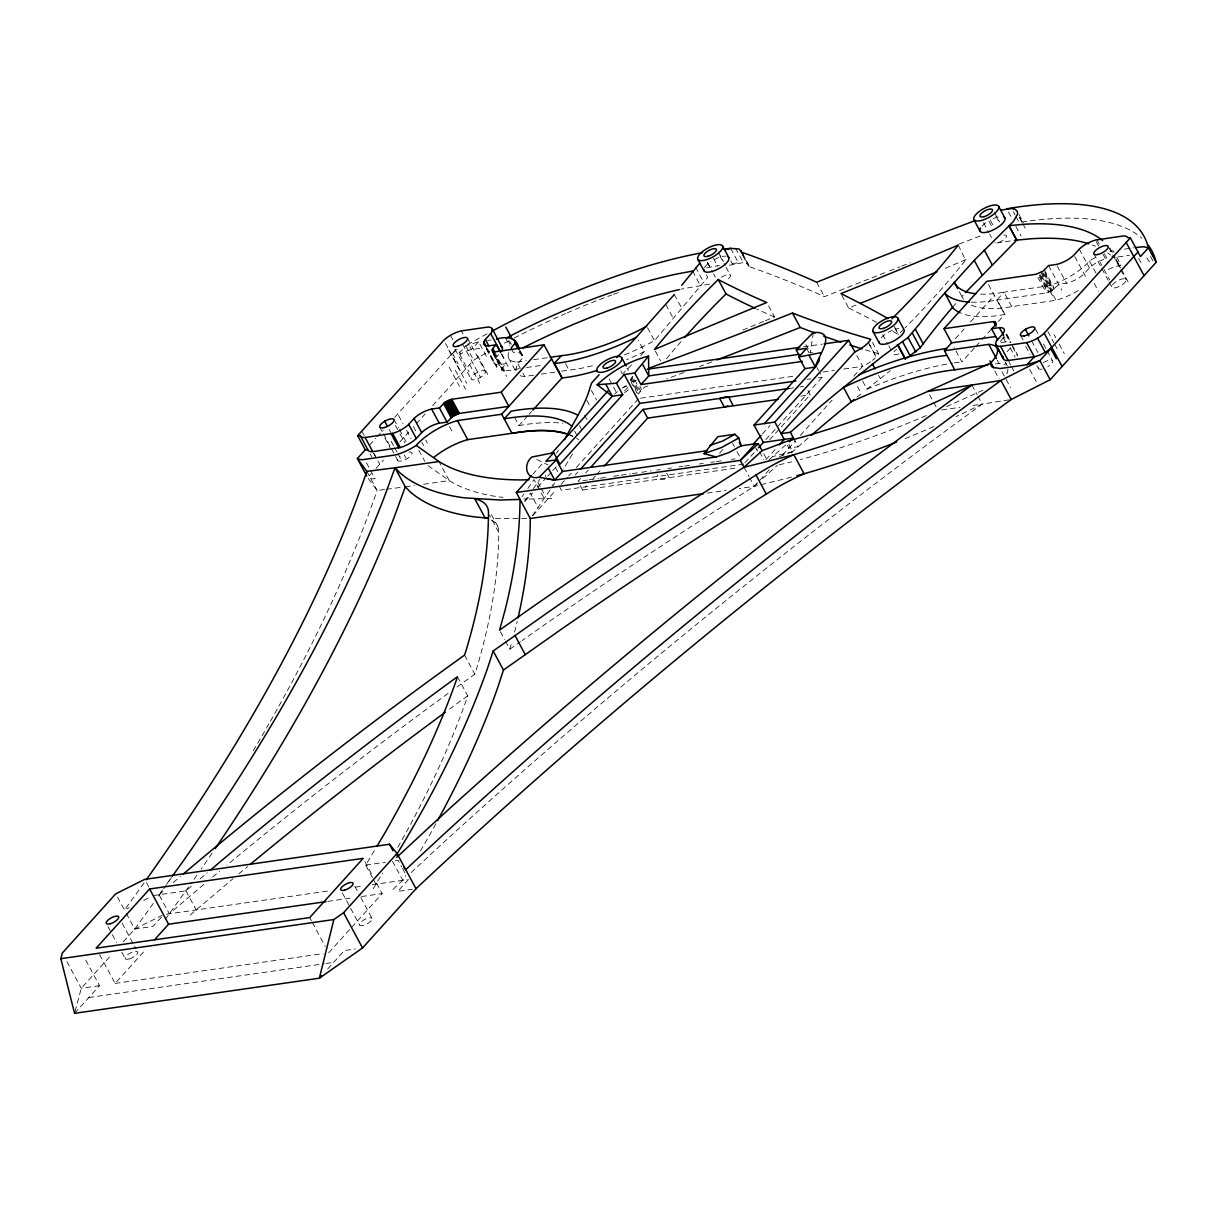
<?xml version="1.0" encoding="UTF-8"?>
<svg xmlns="http://www.w3.org/2000/svg" width="1217" height="1217" viewBox="0 0 1217 1217"><rect width="100%" height="100%" fill="white"/><g stroke="black" fill="none" stroke-linecap="round" stroke-linejoin="round"><path stroke-width="0.75" stroke-dasharray="5 3.75" d="M812.56 352.702L810.263 352.717L813.352 332.469M508.721 352.611L508.219 354.603A37.833 13.676 -28.3 0 0 516.966 362.027L522.139 371.657M75.028 1011.525L81.265 988.295L111.812 954.447M505.557 641.237L509.832 649.178L511.703 642.348M514.532 632.11L515.476 628.702A2114.051 764.489 -28.3 0 0 517.225 621.476M457.455 676.758L467.724 695.82L466.552 699.395A2078.864 751.771 -28.3 0 1 397.685 847.534M457.014 686.997L474.813 674.157L476.212 669.898A2081.07 752.562 -28.3 0 0 498.757 532.453L489.356 514.974M1003.508 337.581L999.172 342.89L1006.991 341.779A15.836 5.72 -28.3 0 1 1010.795 342.357M630.193 380.404L632.81 376.296L640.492 390.84L639.746 391.555M647.611 386.078A3175.123 1148.209 -28.3 0 1 644.143 387.356L638.362 393.882L630.589 379.445M572.355 454.169L563.365 469.199M372.524 877.807L365.678 865.104L375.171 849.268M373.193 888.745L382.579 873.076M556.519 453.256L558.375 450.229M554.739 482.89L552.792 485.933L551.058 482.738M533.426 488.656L539.892 479.194M532.27 515.749L551.757 487.485M527.859 488.504L534.02 479.574L544.288 498.635M522.002 496.688L523.949 493.965M524.481 501.313L530.353 493.113L538.127 507.565M203.832 884.424A2114.051 764.489 -28.3 0 0 169.33 913.8L159.062 894.738L162.378 890.114M166.805 883.938L171.217 877.776M165.253 919.474L191.434 882.964M624.443 354.908A118.855 42.975 -28.3 0 0 654.487 340.684L707.731 277.415L706.012 274.205M958.251 245.104L965.553 260.149A707.929 255.996 -28.3 0 1 907.608 325.319L904.961 327.966M952.485 307.384L955.984 303.322M963.545 299.184A118.855 42.975 -28.3 0 1 961.932 296.583L965.446 292.643M394.673 417.294L455.523 349.827L458.048 349.477L460.513 354.041A15.836 5.72 -28.3 0 1 471.42 349.598L482.601 348.032M432.674 405.626L473.596 360.202A337.915 122.202 -28.3 0 1 489.69 351.089M369.451 445.239L375.749 438.257M377.011 436.857L383.309 429.875M376.083 468.286L383.492 460.102M399.891 441.938L408.714 432.172M416.275 423.79L425.113 414.008M498.651 354.695L495.441 358.254A15.836 5.72 -28.3 0 0 493.904 360.977L493.752 361.768A15.836 5.72 -28.3 0 0 498.727 364.644L506.546 363.533C493.585 374.547 512.829 370.029 519.294 368.568M527.798 415.773L518.959 425.57L512.92 414.343M529.06 414.388L531.586 411.589M532.696 474.356L544.029 461.791M123.267 941.76L134.737 929.073A3144.028 1136.952 -28.3 0 0 153.281 903.394M525.059 501.252L532.62 492.885M537.655 487.302L546.479 477.536M547.726 476.136L551.514 471.953M552.777 470.553L556.549 466.37M624.58 390.992L628.368 386.808M74.556 1013.32L99.505 985.679L85.509 959.681M161.283 917.238L152.962 926.456L134.737 929.073L126.172 913.176M532.711 515.825L555.971 490.055M561.067 484.427L567.426 477.368M568.689 475.969L571.245 473.154M576.326 467.511L638.666 398.461M99.611 954.6L115.128 983.427L145.675 949.595M575.367 474.843L577.892 472.044M580.585 478.555L578.029 481.384L587.4 480.03M585.666 472.911L588.222 470.097M580.357 485.705L582.7 490.04L586.518 485.811M592.877 478.753L595.432 475.938M596.695 474.524L601.791 468.88M719.536 453.241L724.009 448.267M762.405 433.952L770.026 425.509M744.987 462.749L757.233 449.179M765.873 439.611L822.175 377.24L819.589 372.432M769.616 439.809L810.263 394.78L807.921 390.444M765.828 459.752L775.625 448.906M328.696 952.805L350.329 928.83M351.607 927.43L382.153 893.582L376.114 882.371M769.266 469.777L754.297 486.359A2114.051 764.489 -28.3 0 0 544.973 624.473L522.047 640.583M782.501 455.112L795.233 441.026M800.314 435.382L832.109 400.15M853.741 376.205L862.64 366.332A19.35 6.998 -28.3 0 0 871.037 361.419M327.692 968.991L344.32 950.568L355.258 949.001M408.471 879.495L397.776 891.346L412.365 889.247M955.391 338.661L964.183 328.909M970.481 321.942L994.38 295.457M971.409 302.181A132.927 48.072 -28.3 0 0 990.41 301.101L996.875 300.082L1003.995 292.186L1048.278 285.843A37.833 13.676 -28.3 0 0 1075.052 273.308L1078.49 270.904A37.833 13.676 -28.3 0 0 1089.458 260.97A29.923 10.816 -28.3 0 1 1095.254 257.548M974.452 347.971L961.871 361.905L954.098 347.454M975.715 346.571L980.75 341.003M981.997 339.604L990.805 329.853M998.351 321.486L1004.877 314.26L997.103 299.823M1007.067 351.728L1010.277 348.168A15.836 5.72 -28.3 0 0 1010.962 347.21M1104.412 253.821L1106.938 258.521L1105.492 258.871A15.836 5.72 -28.3 0 0 1089.398 267.907L1084.043 273.825A15.836 5.72 -28.3 0 1 1066.503 283.226L1058.684 284.337L1053.283 289.813L1046.346 292.978L996.875 300.082M486.359 356.201L478.585 341.764L465.822 345.765L457.988 354.39L460.513 354.041M384.618 489.493L377.103 490.466L367.61 477.612L371.231 473.611M478.585 341.764L471.42 349.598L468.058 343.361M640.674 355.486L644.356 351.576L638.317 340.349M872.498 342.509L878.552 353.751A19.35 6.998 -28.3 0 1 876.179 356.946L868.299 342.616M893.095 331.511L898.374 334.599L903.638 329.29M393.045 889.353L405.565 877.731M411.118 872.589L441.604 844.309A3179.2 1149.685 -28.3 0 1 934.519 439.154L982.149 404.105L1009.38 399.8M757.08 483.788L754.297 486.359L739.236 488.519M762.648 478.631L777.45 465.183M451.416 354.421L452.526 353.402A15.836 5.72 -28.3 0 1 458.048 349.477M768.946 459.95L786.562 444.22M791.233 452.891L805.897 439.945A1055.93 381.849 -28.3 0 1 808.59 437.618M153.388 895.545L185.927 890.874L193.031 884.85M200.136 878.826L207.24 872.802M190.248 914.986L233.132 878.598M614.676 394.004L617.323 391.768M857.011 397.153L861.317 393.654L856.996 385.622M862.655 381.119L866.976 389.151L890.357 370.637M448.099 693.416L445.133 695.561A2114.051 764.489 -28.3 0 0 226.773 865.272M467.724 695.82L461.821 700.079A2078.864 751.771 -28.3 0 0 446.791 711.093M509.832 649.178L520.526 641.648M623.195 387.447L626.359 385.424M117.501 897.066L124.469 910.012L129.291 907.593M143.743 900.367L150.178 897.157M134.737 929.073L162.044 915.412M644.356 351.576L640.157 353.63A132.927 48.072 -28.3 0 1 626.664 359.684M977.875 396.164L982.149 404.105L964.518 412.639A465.579 168.357 -28.3 0 1 956.014 416.594M632.931 381.758L636.248 380.176M946.537 406.661L985.587 389.044M866.976 389.151L870.642 387.569A192.575 69.643 -28.3 0 1 952.652 363.122M966.024 259.54L957.931 262.978A3178.515 1149.426 -28.3 0 1 942.156 269.611M765.326 320.725L774.56 316.937L766.786 302.501M741.366 252.132L749.14 266.584L755.301 268.729A3778.709 1366.478 -28.3 0 1 819.68 294.514L824.441 296.689L826.723 295.761A3178.515 1149.426 -28.3 0 1 887.771 271.558M841.784 295.214L848.69 308.053L856.844 304.752M779.367 456.664L792.754 451.629L787.156 441.223M729.333 265.276L743.344 262.583L746.934 263.45L749.14 266.584M792.754 451.629L772.795 456.527M791.461 477.186L754.297 486.359L750.022 478.418M1110.193 251.478L1113.22 250.748L1115.822 255.555M779.215 464.772L791.567 461.867M1004.877 314.488L998.183 315.538A132.927 48.072 -28.3 0 1 961.384 313.332M518.746 425.6L526.763 424.337A192.271 69.521 -28.3 0 1 562.939 423.212M996.677 242.974L1015.069 240.266M941.73 409.962L960.091 407.299M972.961 405.428L982.149 404.105M487.545 340.471L491.136 339.954M1124.325 249.15L1133.559 247.827M1118.104 256.924L1129.27 255.311M516.966 362.027L526.185 360.719M533.578 359.669L548.35 357.57M526.611 367.519L541.276 365.419M520.161 375.673A37.833 13.676 -28.3 0 0 524.74 376.479L533.959 375.155M541.337 374.091L559.79 371.444M561.63 371.185L569.008 370.12A118.855 42.975 -28.3 0 0 595.174 364.994M971.409 305.148A118.855 42.975 -28.3 0 0 1011.768 306.623L1056.052 300.28A37.833 13.676 -28.3 0 0 1079.175 290.057M803.479 346.83L822.296 344.122M640.538 398.187L794.884 376.053M823.118 372.006L834.406 370.379M843.822 369.04L862.64 366.332L854.866 351.896M807.145 379.4L810.902 378.867M818.417 377.787L822.175 377.24M788.738 388.527L798.109 387.189M799.98 386.93L803.722 386.382M995.339 363.974L999.02 363.442A37.833 13.676 -28.3 0 1 1005.303 365.07M800.892 396.118L810.263 394.78M589.271 479.772L598.627 478.418M600.498 478.159L606.112 477.353M613.611 476.273L619.225 475.467M621.096 475.193L630.467 473.854M632.338 473.596L639.823 472.515M641.694 472.242L651.065 470.903M656.648 470.097L660.329 469.579M667.753 468.515L671.48 467.967M678.964 466.902L682.707 466.37M684.578 466.096L692.047 465.031M699.532 463.951L703.259 463.418M710.743 462.338L714.485 461.806M716.357 461.532L723.826 460.467M731.311 459.402L735.053 458.855M743.77 464.103L561.448 490.253L558.862 485.431M582.7 490.04L737.837 467.784M707.244 493.113L726.062 490.405M365.678 865.104L385.378 862.275M395.373 860.845L398.218 860.434L401.625 866.793M166.486 914.195L331.009 890.601M355.349 887.117L362.833 886.037M372.189 884.698L407.056 879.693M327.829 901.371L352.185 897.872M361.54 896.533L382.153 893.582M99.505 985.679L81.265 988.295L65.748 959.468M115.128 983.427L323.068 953.611M88.811 997.514L324.285 963.742M326.156 963.484L333.625 962.404M405.291 486.83L414.449 485.537M423.607 484.244L449.24 480.593A430.377 155.639 -28.3 0 0 503.001 497.388M709.648 284.093L684.365 288.505A302.714 109.469 -28.3 0 0 681.003 289.235M954.311 362.879L962.099 361.875M386.504 489.249L401.534 487.317M551.879 498.407L532.757 498.985A430.377 155.639 -28.3 0 1 523.995 498.864M526.702 518.594L491.805 518.548M774.56 316.937L770.893 315.386A3178.515 1149.426 -28.3 0 1 756.746 309.057M848.69 308.053L849.998 308.677A3778.709 1366.478 -28.3 0 1 879.039 323.692M536.727 459.402L547.939 464.94M428.034 465.594L449.24 480.593L438.972 461.532M515.932 370.835A37.833 13.676 -28.3 0 1 515.993 369.04L516.51 367.047A37.833 13.676 -28.3 0 1 522.884 357.783C523.264 352.763 516.982 351.88 513.255 352.337L510.653 347.53M1109.889 248.116L1115.137 257.532M1029.688 369.436L1037.401 383.72M1150.521 256.513L1153.108 261.32L1148.742 261.199L1145.288 254.779M1138.716 258.384L1141.044 262.72M1116.674 257.167L1120.994 265.184L1117.967 265.915A29.923 10.816 -28.3 0 0 1106.04 270.448M1115.989 259.13L1119.457 265.549L1117.662 262.553A302.714 109.469 -28.3 0 0 1111.79 256.209M1118.195 263.526L1120.766 268.288M1121.618 269.885L1128.463 282.587M1108.291 246.595L1111.866 253.242M1112.764 254.901L1119.914 268.181M1120.811 269.839L1126.166 279.804M1096.836 239.749L1099.362 244.434M1096.228 241.666L1099.605 247.964M1102.998 254.247L1107.82 263.207M1100.305 262.492L1101.796 265.26M1104.047 269.429L1109.645 279.819M1093.824 253.684L1100.974 266.964M1101.872 268.622L1108.124 280.245M1109.022 281.918L1111.714 286.893M1089.458 260.97L1097.232 275.407M1079.281 249.135L1089.398 267.907M1094.159 283.257L1098.434 291.198M1074.794 256.635L1087.161 279.606M1057.238 266.021L1066.503 283.226M1048.582 265.565L1061.802 290.118M1019.009 214.511L1023.33 222.528M1019.557 217.432L1022.143 222.239M1019.374 217.311L1021.961 222.118M1022.828 223.73L1025.414 228.537M1013.365 211.758L1015.084 214.968M1015.952 216.58L1018.553 221.388M1044.46 270.037L1054.576 288.794M1044.688 272.106L1053.952 289.311M1044.855 274.175L1053.283 289.813M1043.304 273.095L1052.568 290.3M1041.706 272L1051.807 290.772M1008.452 212.001L1011.905 218.421M1040.915 272.425L1056.052 300.28M1015.906 226.408L1021.078 236.037M1041.813 275.985L1053.344 297.389M1040.17 274.768L1049.434 291.974M1039.364 275.088L1048.628 292.308M1039.424 276.944L1047.837 292.582M1037.934 277.339L1046.346 292.978M994.395 212.397L999.583 222.026M995.947 216.2L999.446 222.711M1054.044 334.599L1055.763 337.763M1059.186 344.122L1064.312 353.66M990.41 220.338L993.863 226.758M988.965 221.205L991.566 226.012M1047.913 331.602L1053.892 342.722M1054.743 344.32L1058.166 350.663M983.549 222.848L988.797 232.599M989.664 234.212L991.414 237.467M1035.439 329.031L1038.131 334.006M1043.486 343.97L1046.179 348.96M1047.076 350.618L1052.431 360.582A8.093 2.921 -28.3 0 1 1047.715 366.804M1031.605 340.882L1037.858 352.504M1011.768 306.623L1003.995 292.186A118.855 42.975 -28.3 0 1 977.373 293.951M1020.713 335.573L1023.406 340.562M1036.808 365.465L1038.603 368.797M1025.733 346.389L1030.008 354.33M988.447 284.459L1004.649 314.518M1006.657 333.884L1010.886 341.734M1006.885 335.207L1010.277 341.505M1011.966 344.654L1017.564 355.045M1005.881 334.432L1010.11 342.296M1012.605 346.921L1017.412 355.836M1002.656 334.021L1006.885 341.886M1010.186 347.712L1015.084 357.083M1002.991 337.261L1006.185 343.209M1008.923 361.525L1010.627 364.948M1011.418 366.439L1013.822 370.896M1005.668 362.788L1007.265 365.754M1005.075 361.936L1006.672 364.902M997.316 360.278L999.02 363.442M959.346 291.776L961.932 296.583M1001.956 371.687L1010.506 387.584M994.882 371.033L999.157 378.974M971.881 385.044L977.008 394.567M894.206 326.323L898.587 334.447M894.906 328.179L898.374 334.599M929.499 394.612L932.922 400.971M933.774 402.553L936.345 407.315M882.675 334.584L887.923 344.335M888.806 345.947L891.422 350.831M868.406 342.494L876.179 356.946M878.552 375.353L880.271 378.563M816.668 282.238L824.441 296.689M805.821 344.472L810.263 352.717M806.628 348.366L809.214 353.173M816.987 367.61L818.722 370.82M742.948 254.11L748.987 265.336M742.613 255.418L746.934 263.45M735.555 248.146L743.344 262.583M730.656 248.374L738.43 262.826A337.915 122.202 -28.3 0 0 729.865 263.906M730.824 260.925L732.558 264.135M718.334 251.995L723.507 261.625M719.886 255.798L725.134 265.549M726.001 267.177L730.383 275.301M713.481 258.323L717.787 266.356M707.473 262.446L712.721 272.182M713.603 273.81L715.353 277.065M707.214 262.081L710.667 268.485M793.454 438.074L798.124 446.73L788.859 448.069L786.532 443.733M695.561 267.162L703.335 281.599M692.671 271.041L700.353 285.584M763.668 453.667L766.862 459.6M759.514 451.659L763.744 459.539M674.34 294.514L682.083 308.905M755.848 448.13L757.415 451.02M665.882 304.63L673.625 319.021M732.649 443.475L734.429 446.776M736.97 451.507L739.525 456.223M744.028 467.298L749.155 476.836M647.581 327.845L654.487 340.684M655.324 351.135L660.512 360.764M639.899 386.413L641.633 389.607M631.912 377.376L639.686 391.813M631.167 378.441L638.94 392.878M631.06 382.016L637.1 393.243M620.761 370.789L622.511 374.03M666.338 473.383C672.818 478.798 663.25 480.061 659.477 479.026L657.134 474.691M609.23 379.05L612.729 385.546M613.611 387.173L616.228 392.041M591.386 390.368L596.573 399.982M586.868 400.332L590.321 406.752M565.57 363.731L569.008 370.12M584.601 415.24L587.202 420.048M579.414 425.433L582.015 430.255M574.637 431.122L577.238 435.945M519.857 350.435L522.443 355.258M519.994 351.044L522.838 356.429M519.431 351.363L522.884 357.783M509.619 341.064L511.353 344.274M508.432 341.079L510.166 344.289M505.481 337.9L509.786 345.932M523.006 373.269L524.74 376.479M508.554 357.965L515.46 370.805M501.571 353.767L503.899 358.102M501.51 354.193L509.649 369.299M494.513 351.911L504.629 370.683M493.417 351.88L506.637 376.418M492.946 351.637L503.093 370.546M555.317 467.237L557.903 472.044M492.87 352.032L502.727 370.379M492.048 350.831L502.438 370.166M492.946 353.63L501.845 370.424M487.196 348.503L497.023 366.758M486.192 347.712L496.871 367.549M486.404 349.036L493.98 363.107M477.505 355.41L487.774 374.471M467.495 338.204L485.37 371.413A8.093 2.921 -28.3 0 1 475.832 379.4A8.093 2.921 -28.3 0 1 473.519 374.897A8.093 2.921 -28.3 0 1 485.37 371.413M461.349 330.887L463.023 334.006M465.822 345.765L473.596 360.202M537.838 482.267L540.424 487.089M541.291 488.686L545.612 496.703M462.658 344.244L480.532 377.453M469.488 364.294L479.741 383.355M450.427 335.329L452.967 340.045M459.615 354.375L468.941 371.702M455.006 349.173L471.101 379.05M452.526 353.402L458.124 363.807M445.498 343.422L461.684 373.482M448.799 350.07L466.674 383.294M455.325 370.196L465.594 389.257M449.179 367.215L459.448 386.261M449.423 426.528L452.633 432.476M491.409 514.669L497.403 525.79M425.676 440.022L427.273 442.988M413.354 426.482L415.91 431.244M421.903 442.364L423.607 445.544M418.831 450.229L424.809 461.334M398.491 415.347L402.964 423.653M406.539 430.286L411.011 438.592M394.065 419.546L398.537 427.852M399.435 429.51L406.584 442.79M395.464 425.448L397.7 429.601M399.982 433.861L404.789 442.775M500.415 631.699L504.69 639.64M404.227 454.975L405.839 457.957M389.121 429.418L390.9 432.735M391.174 441.269L393.73 446.03M394.597 447.613L397.153 452.374M398.02 453.971L401.427 460.315M379.795 427.182L382.488 432.157M383.385 433.815L390.535 447.111M391.433 448.769L397.685 460.391M385.028 438.272L390.155 447.81M361.829 431.092L364.37 435.808M373.725 453.18L377.148 459.539M378 461.121L379.704 464.301M373.528 453.12L376.738 459.068M370.181 453.926L371.778 456.907M366.469 462.84L375.019 478.722L372.6 478.768A29.923 10.816 -28.3 0 1 367.61 477.612M366.849 471.405L377.103 490.466A3144.028 1136.952 -28.3 0 1 269.839 722.213M464.544 655.096L474.813 674.157M402.492 868.375L405.048 873.137M392.528 861.256L402.797 880.317A2114.051 764.489 -28.3 0 0 405.748 875.51M364.902 861.545L372.676 875.966M373.376 879.389L375.947 884.166M354.801 886.341L359.973 895.955M360.84 897.553L372.037 918.379A7.043 2.54 -28.3 0 1 363.746 925.316A7.043 2.54 -28.3 0 1 361.738 921.406A7.043 2.54 -28.3 0 1 372.037 918.379M342.388 892.989L359.639 925.011M309.726 917.572L311.446 920.767M312.313 922.38L325.243 946.4M185.927 890.874L196.196 909.936M146.42 882.614L149.037 887.467M122.126 923.186L135.924 948.804M107.978 926.593L111.432 932.998M112.299 934.595L116.604 942.612M121.776 952.211L125.229 958.631M545.383 475.132L545.657 476.516M875.084 358.057A19.35 6.998 -28.3 0 1 872.498 360.308M212.579 877.092A2114.051 764.489 -28.3 0 1 219.653 871.189M504.355 343.164A337.915 122.202 -28.3 0 1 512.555 338.874M514.198 338.022A337.915 122.202 -28.3 0 1 565.555 313.59M567.213 312.875A337.915 122.202 -28.3 0 1 611.755 294.97M613.52 294.331A337.915 122.202 -28.3 0 1 620.533 291.806M706.636 267.786A337.915 122.202 -28.3 0 1 719.308 265.504M704.491 267.664A14.072 5.096 -28.3 0 1 710.941 261.518M714.075 259.647A14.072 5.096 -28.3 0 1 725.986 256.163M721.438 277.293A7.043 2.54 -28.3 0 1 729.865 274.829A7.043 2.54 -28.3 0 1 726.899 279.94M626.922 368.325A14.072 5.096 -28.3 0 1 628.124 370.668M628.52 389.607A7.043 2.54 -28.3 0 1 624.473 392.619M622.146 388.086A7.043 2.54 -28.3 0 1 628.094 386.337M982.058 226.073A14.072 5.096 -28.3 0 1 987.017 221.92M993.437 218.497A14.072 5.096 -28.3 0 1 999.598 216.687M1003.812 235.079A7.043 2.54 -28.3 0 1 1004.36 239.323A7.043 2.54 -28.3 0 1 994.563 242.807M881.184 337.809A14.072 5.096 -28.3 0 1 898.739 328.423M898.891 353.797A7.043 2.54 -28.3 0 1 893.172 354.071A7.043 2.54 -28.3 0 1 896.655 349.431M467.419 344.837A337.915 122.202 -28.3 0 1 488.413 333.108M1007.828 369.086A37.833 13.676 -28.3 0 1 1007.767 370.881L1007.25 372.874A37.833 13.676 -28.3 0 1 1006.292 375.019M1021.626 222.072A337.915 122.202 -28.3 0 1 1141.744 238.197M933.895 426.513A465.579 168.357 -28.3 0 1 901.645 440.022M926.32 415.59A430.377 155.639 -28.3 0 1 800.482 459.554M435.792 823.879A2114.051 764.489 -28.3 0 1 419.104 853.269M268.927 723.826A3144.028 1136.952 -28.3 0 1 256.741 744.834M255.783 746.447A3144.028 1136.952 -28.3 0 1 251.934 752.943M171.491 877.533A3144.028 1136.952 -28.3 0 1 157.571 897.385M159.062 894.738A2114.051 764.489 -28.3 0 1 164.767 889.84M173.346 882.492A2114.051 764.489 -28.3 0 1 180.542 876.377M144.093 882.827A3144.028 1136.952 -28.3 0 1 124.469 910.012M212.077 853.208A3179.2 1149.685 -28.3 0 1 201.307 868.877M196.941 875.16A3179.2 1149.685 -28.3 0 1 193.64 879.876M491.136 519.948A88.598 32.038 -28.3 0 1 498.757 532.453M238.882 873.791A2078.864 751.771 -28.3 0 1 247.553 866.58M569.86 435.154A178.199 64.44 -28.3 0 1 572.614 436.386M878.552 353.736A3175.123 1148.209 -28.3 0 1 862.26 348.914M711.747 361.905A3175.123 1148.209 -28.3 0 1 699.592 366.545M683.969 372.463A3175.123 1148.209 -28.3 0 1 666.642 378.974M570.104 435.001A178.488 64.547 -28.3 0 1 572.857 436.218M576.584 438.333A178.488 64.547 -28.3 0 1 578.805 439.915M742.781 330.035A3178.515 1149.426 -28.3 0 1 763.789 321.349M889.505 270.874A3178.515 1149.426 -28.3 0 1 899.956 266.797M901.706 266.112A3178.515 1149.426 -28.3 0 1 910.407 262.735M959.057 244.054A3178.515 1149.426 -28.3 0 1 983.336 234.866M631.532 364.917A707.929 255.996 -28.3 0 1 623.302 373.193M666.475 358.741A707.929 255.996 -28.3 0 1 681.079 341.566M1092.303 245.013A302.714 109.469 -28.3 0 1 1095.574 246.306M1107.546 252.847A302.714 109.469 -28.3 0 1 1110.436 255.053M1043.319 362.56A8.093 2.921 -28.3 0 1 1052.431 360.582M1042.178 369.086A8.093 2.921 -28.3 0 1 1039.075 366.089M1112.368 284.93A8.093 2.921 -28.3 0 1 1124.508 278.754A8.093 2.921 -28.3 0 1 1120.811 285.66A8.093 2.921 -28.3 0 1 1111.79 286.01M408.912 452.024A8.093 2.921 -28.3 0 1 410.433 456.116A8.093 2.921 -28.3 0 1 399.739 461.197A8.093 2.921 -28.3 0 1 400.089 456.223M129.306 958.95A7.043 2.54 -28.3 0 0 137.643 952.013A7.043 2.54 -28.3 0 0 127.359 954.995A7.043 2.54 -28.3 0 0 129.306 958.95"/><path stroke-width="1.5" d="M819.573 357.707L819.011 361.053L815.42 367.108L764.459 423.562M485.34 346.145L483.803 342.205A15.836 5.72 -28.3 0 1 485.34 339.482L490.679 333.549A15.836 5.72 -28.3 0 0 492.337 329.32L492.14 328.696A15.836 5.72 -28.3 0 0 487.393 327.145L461.349 330.887A15.836 5.72 -28.3 0 0 443.794 340.273L357.646 435.686L365.267 449.834L367.99 450.092A15.836 5.72 -28.3 0 0 372.737 451.644L400.241 447.552A15.836 5.72 -28.3 0 0 416.32 438.516L421.675 432.598A15.836 5.72 -28.3 0 1 439.215 423.197L447.035 422.086L452.435 416.61L459.372 413.43L508.858 406.341L501.237 392.193L451.75 399.282L444.813 402.462L439.413 407.923L431.594 409.049A15.836 5.72 -28.3 0 0 414.054 418.435L408.699 424.368A15.836 5.72 -28.3 0 1 392.619 433.404L365.115 437.481A15.836 5.72 -28.3 0 1 360.369 435.945L357.646 435.686M397.046 853.497L343.574 912.72L333.854 919.535L319.371 978.194L74.556 1013.32L60.85 958.692L62.295 953.063L115.752 893.826L144.686 879.374L389.501 844.263L397.046 853.497L416.016 888.729L362.544 947.952L319.371 978.194L321.744 975.562M1137.971 251.965L1039.896 360.658L1000.937 380.465L971.881 385.044L954.265 393.578A465.579 168.357 -28.3 0 1 793.834 454.702A108.07 39.081 -28.3 0 0 756.016 475.026A2081.8 752.836 -28.3 0 0 549.719 611.117L493.189 650.989L487.302 668.97A2114.051 764.489 -28.3 0 1 396.468 854.866M896.579 442.045A465.579 168.357 -28.3 0 1 804.102 473.763A108.07 39.081 -28.3 0 0 766.269 494.087A2081.8 752.836 -28.3 0 0 559.987 630.178L503.458 670.035L497.57 688.031A2114.051 764.489 -28.3 0 1 437.588 820.608M648.478 368.416A3175.123 1148.209 -28.3 0 0 792.465 313.028A3175.123 1148.209 -28.3 0 0 870.779 339.3A19.35 6.998 -28.3 0 1 868.406 342.494L867.31 343.62A19.35 6.998 -28.3 0 1 854.866 351.896L781.086 433.632L790.35 432.294L793.454 438.074L763.363 442.395L754.038 425.068L805 368.599L815.42 367.108C817.139 356.87 839.03 330.811 813.352 332.469L796.207 349.857L799.767 356.459M529.076 479.726L522.489 479.924A430.377 155.639 -28.3 0 1 438.972 461.532L395.023 467.769L384.116 497.555A3179.2 1149.685 -28.3 0 1 183.371 860.815L172.327 876.225M146.238 879.83A3144.028 1136.952 -28.3 0 0 366.849 471.405L395.023 467.769L405.291 486.83L394.384 516.617A3179.2 1149.685 -28.3 0 1 215.257 848.523M500.674 352.626L496.43 344.761C494.558 345.628 489.067 352.215 494.513 351.911L543.999 344.807L561.889 378.015M564.566 439.717C573.344 422.329 585.575 405.078 590.367 386.397L591.721 382.883L599.099 374.714M377.057 846.104L382.762 836.611A2078.864 751.771 -28.3 0 0 456.284 680.333L457.455 676.758L451.553 681.018A2078.864 751.771 -28.3 0 0 222.863 859.537L210.085 870.383M616.471 383.203L624.306 374.517L634.726 373.01L648.539 356.109C629.326 360.947 611.603 371.291 597.151 384.755L612.273 396.24L622.693 394.749L616.471 383.203L597.151 384.755M716.174 456.953L703.974 453.622L717.787 436.72L734.87 434.271L738.795 438.014L741.092 445.818L728.709 452.663L716.174 456.953L554.693 480.122L547.331 478.677M790.35 432.294L798.124 425.494A1055.93 381.849 -28.3 0 1 839.35 390.748L882.584 356.201L908.049 337.52L919.215 324.285A707.929 255.996 -28.3 0 1 941.38 296.796L975.106 259.449L1013.305 221.6L1017.64 214.101L1017.29 211.302L1015.237 209.415L1011.631 208.548L1000.846 210.1M907.152 357.95L920.219 347.773L926.989 338.737A707.929 255.996 -28.3 0 1 949.154 311.248L952.485 307.384L944.711 292.947L945.898 294.225A132.927 48.072 -28.3 0 0 969.523 302.09M681.703 285.295L699.958 262.978M674.34 294.514L632.901 341.049A707.929 255.996 -28.3 0 1 616.715 357.57M416.016 888.729A3144.028 1136.952 -28.3 0 1 1011.19 399.526L1050.165 379.719L1156.15 262.309A337.915 122.202 -28.3 0 0 1148.285 245.271M501.237 392.193L543.999 344.807M365.267 449.834L357.342 458.55A29.923 10.816 -28.3 0 0 362.331 459.707L395.525 454.945A29.923 10.816 -28.3 0 0 416.26 445.452A37.833 13.676 -28.3 0 1 427.228 435.519L430.666 433.115A37.833 13.676 -28.3 0 1 457.455 420.58L501.723 414.236L551.62 358.954M636.582 337.139L632.384 339.193A132.927 48.072 -28.3 0 1 560.383 362.772L554.115 363.579L561.265 355.729L567.365 354.892A118.855 42.975 -28.3 0 0 646.714 326.247M532.848 410.19L562.117 377.757L554.374 363.366M149.615 888.973L96.158 948.195L309.726 917.572L363.183 858.35L149.615 888.973L168.585 924.205L325.958 901.645M518.046 617.871A2114.051 764.489 -28.3 0 0 530.308 518.488L516.312 492.489L531.433 475.741M551.59 453.409L608.287 390.611M622.693 394.749L559.957 464.24L553.735 452.678L545.901 461.365L556.321 459.874L562.543 471.435L707.123 450.701M555.819 458.779L612.273 396.24L606.051 384.694M553.735 452.678L531.92 457.014C522.808 464.24 525.638 480.396 539.177 477.262L556.321 459.874M539.177 477.262L554.693 480.122L562.543 471.435M634.726 373.01L640.948 384.572L648.783 375.886L799.006 354.345M154.589 939.722L168.585 924.205M580.418 469.23L639.868 403.39L795.857 381.012M590.762 467.267L642.972 409.444L788.738 388.527M604.347 466.065L647.642 418.1L778.424 399.343M805 368.599L798.778 357.053L806.628 348.366L796.207 349.857M753.521 443.794L761.142 435.367M395.023 467.769L400.195 473.033A465.579 168.357 -28.3 0 0 464.255 497.829L500.172 500.02L520.039 499.426A2114.051 764.489 -28.3 0 1 505.207 609.641L499.563 630.117L534.704 605.412A2114.051 764.489 -28.3 0 1 744.028 467.298L762.07 450.686L758.343 443.764L755.27 443.794L740.301 460.376L516.312 492.489M754.038 425.068L774.864 422.071L848.645 340.349L854.866 351.896M758.465 447.81L763.363 442.395M779.306 444.829L784.204 439.398L774.864 422.071M995.597 336.531L951.603 342.844L943.996 328.696L986.759 281.31L1036.245 274.221L1043.167 271.041L1048.582 265.565L1056.402 264.454A15.836 5.72 -28.3 0 0 1073.942 255.053L1079.281 249.135A15.836 5.72 -28.3 0 1 1095.376 240.099L1122.88 236.007A15.836 5.72 -28.3 0 1 1127.627 237.558L1130.35 237.817L1140.451 256.589L1148.376 247.872L1143.387 246.716L1135.415 247.553M987.945 365.039L954.752 369.801L944.483 350.739L951.603 342.844M997.484 339.741L991.551 328.742C993.437 327.875 998.929 321.288 993.483 321.592L943.996 328.696M991.551 328.742L999.37 327.616A15.836 5.72 -28.3 0 1 1004.344 330.492L1004.192 331.283A15.836 5.72 -28.3 0 1 1002.656 334.021L997.316 339.939A15.836 5.72 -28.3 0 0 995.643 344.183L995.856 344.807A15.836 5.72 -28.3 0 0 1000.602 346.343L1026.646 342.616A15.836 5.72 -28.3 0 0 1044.186 333.215L1130.35 237.817M944.483 350.739L988.752 344.381A37.833 13.676 -28.3 0 1 997.514 351.819L996.997 353.812A37.833 13.676 -28.3 0 1 990.608 363.092A29.923 10.816 -28.3 0 0 992.829 367.412L1000.252 368.523L1027.118 364.689L1034.267 356.764A15.836 5.72 -28.3 0 0 1050.697 348.397L1051.807 347.377M965.446 292.643L1016.803 240.114L1009.03 225.662L1023.603 224.308A302.714 109.469 -28.3 0 1 1102.663 240.616M891.909 318.824L899.835 310.883A707.929 255.996 -28.3 0 0 957.779 245.712L958.251 245.104L950.158 248.527A3178.515 1149.426 -28.3 0 1 855.597 287.684L840.917 293.616L842.225 294.24A3778.709 1366.478 -28.3 0 1 885.307 317.074L887.954 318.611M718.243 279.514L717.589 280.153A707.929 255.996 -28.3 0 0 657.621 345.613L654.457 349.538L661.379 346.571A3178.515 1149.426 -28.3 0 1 756.016 306.912L766.786 302.501L763.12 300.949A3178.515 1149.426 -28.3 0 1 721.635 281.31L718.243 279.514L726.017 293.951L729.409 295.746A3178.515 1149.426 -28.3 0 0 755.194 308.327M726.017 293.951L725.362 294.59A707.929 255.996 -28.3 0 0 684.593 337.565M396.696 857.392L431.335 825.248A3179.2 1149.685 -28.3 0 1 924.266 420.093L971.881 385.044L927.78 391.433A430.377 155.639 -28.3 0 1 804.665 436.492L787.156 441.223L762.07 450.686M758.343 443.764L740.301 460.376L744.028 467.298L793.834 454.702L804.102 473.763L796.876 475.725M789.331 441.756L793.454 438.074M854.136 399.48L847.123 405.2A1055.93 381.849 -28.3 0 0 811.283 435.306M734.87 434.271L722.487 441.117L709.952 445.407M738.795 438.014L721.377 447.613L703.974 453.622M506.713 337.885L515.263 333.397A302.714 109.469 -28.3 0 1 676.591 274.068L692.671 271.041M927.78 391.433L990.608 363.092M859.202 374.699L862.868 373.132A192.575 69.643 -28.3 0 1 946.537 348.442M860.115 303.444L863.37 302.12A3178.515 1149.426 -28.3 0 0 936.892 271.802M727.994 405.854L724.313 407.102L719.643 398.446L726.123 396.727L728.831 397.122L732.969 405.52M1027.118 364.689L1039.896 360.658L1050.165 379.719M798.778 357.053L820.593 352.717M724.784 249.698L730.656 248.374L739.16 248.998L742.948 254.11M1047.685 351.956L1045.175 352.322L1037.569 338.174M496.506 339.193C505.496 336.075 517.423 336.972 518.99 348.838M496.43 344.761L488.625 345.871A15.836 5.72 -28.3 0 1 483.651 342.996M550.19 357.311L561.265 355.729M647.246 369.223L799.706 347.362M824.183 343.848L848.645 340.349M640.948 384.572L802.429 361.403M995.856 344.807L1003.477 358.954A15.836 5.72 -28.3 0 0 1008.224 360.506L1034.267 356.764L1026.646 342.616M434.286 457.06A37.833 13.676 -28.3 0 1 437.481 454.58L440.934 452.176A37.833 13.676 -28.3 0 1 467.708 439.641L511.992 433.298A178.488 64.547 -28.3 0 1 568.643 434.439M755.27 443.794L741.092 445.818L739.312 442.516M530.308 518.488L703.472 493.646M60.85 958.692L333.854 919.535M561.661 378.046L568.156 377.209A132.927 48.072 -28.3 0 0 596.908 370.516M1015.069 240.266L1031.377 238.745A302.714 109.469 -28.3 0 1 1088.88 243.841M488.458 518.229L474.524 516.89A465.579 168.357 -28.3 0 1 410.448 492.094L405.291 486.83M577.862 415.286L576.234 414.358A192.271 69.521 -28.3 0 0 518.99 409.901L511.186 411.133L504.218 418.861A178.488 64.547 -28.3 0 1 572.051 426.315M416.26 445.452L438.972 461.532M952.485 307.384L953.672 308.662A132.927 48.072 -28.3 0 0 960.091 312.784M403.603 867.021L405.748 869.668A3144.028 1136.952 -28.3 0 1 1000.937 380.465L1011.19 399.526M366.849 471.405L357.342 458.55L366.758 476.03M1156.15 262.309L1148.376 247.872A337.915 122.202 -28.3 0 0 1006.733 208.792M1126.166 242.411L1144.056 275.62M998.655 206.388A14.072 5.096 -28.3 0 1 982.058 220.277A14.072 5.096 -28.3 0 1 978.027 212.427A14.072 5.096 -28.3 0 1 998.655 206.388L1004.877 217.934M1008.908 225.784L1016.682 240.221M1044.186 333.215L1062.076 366.439M1050.697 348.397L1056.295 358.787M973.843 219.668L980.065 231.215M984.249 250.017L992.022 264.454M1025.338 329.259L1028.913 335.907M974.254 260.347L982.028 274.783M999.37 327.616L1003.599 335.481M994.578 321.623L996.267 324.772M993.483 321.592L996.008 326.308M1000.602 346.343L1008.224 360.506M995.643 344.183L1003.477 358.954M988.752 344.381L996.449 358.68M957.612 288.566L954.158 282.146A118.855 42.975 -28.3 0 0 975.775 293.784M989.969 360.856L993.696 367.793M915.427 329.335L923.201 343.787M912.446 333.321L920.219 347.773M897.796 318.124A14.072 5.096 -28.3 0 1 881.199 332.013A14.072 5.096 -28.3 0 1 877.168 324.163A14.072 5.096 -28.3 0 1 897.796 318.124L904.018 329.67A14.072 5.096 -28.3 0 1 892.289 341.673A14.072 5.096 -28.3 0 1 879.024 341.551M908.049 337.52L915.823 351.956M902.527 341.627L910.301 356.064M897.796 344.457L905.57 358.893M897.416 344.746L905.189 359.182M872.985 331.404L879.206 342.951M872.498 364.126L875.084 368.934M792.465 313.028L800.238 327.464A3175.123 1148.209 -28.3 0 0 815.192 333.108M809.199 355.562L815.42 367.108M722.579 245.986A14.072 5.096 -28.3 0 1 705.997 259.86A14.072 5.096 -28.3 0 1 701.966 252.025A14.072 5.096 -28.3 0 1 722.579 245.986L728.8 257.532M697.767 259.267L703.989 270.813M756.016 475.026L766.269 494.087M642.576 364.324L648.783 375.886L648.539 356.109M621.72 357.722A14.072 5.096 -28.3 0 1 605.123 371.596A14.072 5.096 -28.3 0 1 601.092 363.761A14.072 5.096 -28.3 0 1 621.72 357.722L626.162 365.967M624.306 374.517L639.868 403.39M642.972 409.444L647.642 418.1M513.939 339.817L519.127 349.446M515.476 343.818L517.21 347.028M514.669 340.806L517.697 348.153M505.8 327.084L512.022 338.63M492.14 328.696L502.454 348.092A15.836 5.72 -28.3 0 1 501.465 351.363M490.679 333.549L499.959 350.785M492.87 348.701L494.558 351.835M492.277 349.644L493.965 352.778M485.34 339.482L488.717 345.765M483.803 342.205L486.344 346.921M548.471 468.56L554.693 480.122M501.723 414.236L511.992 433.298M451.75 399.282L459.372 413.43M450.26 399.693L457.881 413.841M449.469 399.967L457.09 414.115M448.677 400.287L456.284 414.449M447.871 400.667L455.493 414.814M447.065 401.062L454.686 415.225M457.455 420.58L467.708 439.641M446.289 401.504L453.911 415.651M445.528 401.975L453.15 416.123M444.813 402.462L452.435 416.61M444.144 402.964L451.766 417.112M443.536 403.466L451.142 417.614M439.413 407.923L447.035 422.086M431.594 409.049L439.215 423.197M414.054 418.435L421.675 432.598M408.699 424.368L416.32 438.516M515.004 635.517L525.257 654.579M392.619 433.404L400.241 447.552M384.648 421.112L387.325 426.087M391.159 433.754L398.78 447.902M493.189 650.989L503.458 670.035M365.115 437.481L372.737 451.644M360.156 435.321L367.99 450.092M389.501 844.263L392.985 850.729M343.574 912.72L362.544 947.952M502.454 348.092L502.241 347.469A15.836 5.72 -28.3 0 0 500.567 346.191M741.214 250.9L741.366 252.132L747.527 254.292A3778.709 1366.478 -28.3 0 1 811.906 280.077L816.668 282.238L818.95 281.325A3178.515 1149.426 -28.3 0 1 975.562 220.429M183.432 873.928A2114.051 764.489 -28.3 0 1 434.88 676.5L464.544 655.096L465.944 650.836A2081.07 752.562 -28.3 0 0 488.489 513.391A88.598 32.038 -28.3 0 0 474.828 498.848L485.096 517.91A88.598 32.038 -28.3 0 1 487.287 518.457M491.668 331.343A337.915 122.202 -28.3 0 1 702.513 252.649M723.826 249.226A337.915 122.202 -28.3 0 1 730.656 248.374M727.781 256.589A14.072 5.096 -28.3 0 1 718.73 268.698A14.072 5.096 -28.3 0 1 703.806 269.413M1003.858 216.991A14.072 5.096 -28.3 0 1 993.163 229.937A14.072 5.096 -28.3 0 1 980.567 228.066M1003.264 358.33A15.836 5.72 -28.3 0 1 1003.401 356.84M954.752 369.801A178.488 64.547 -28.3 0 0 851.261 401.823L843.487 387.386A178.488 64.547 -28.3 0 1 946.978 355.364M511.094 348.184A37.833 13.676 -28.3 0 1 515.11 343.331M250.459 864.192A2078.864 751.771 -28.3 0 1 445.3 712.204M511.84 433.465A178.199 64.44 -28.3 0 1 568.415 434.606M862.26 348.914A3175.123 1148.209 -28.3 0 1 849.785 345.004M840.993 342.129A3175.123 1148.209 -28.3 0 1 823.696 336.181M800.238 327.464A3175.123 1148.209 -28.3 0 1 716.95 359.913M523.036 347.834A302.714 109.469 -28.3 0 1 679.329 289.6M984.157 216.656A7.043 2.54 -28.3 0 0 992.448 209.704A7.043 2.54 -28.3 0 0 982.149 212.732A7.043 2.54 -28.3 0 0 984.157 216.656M708.081 256.239A7.043 2.54 -28.3 0 0 716.387 249.302A7.043 2.54 -28.3 0 0 706.073 252.33A7.043 2.54 -28.3 0 0 708.081 256.239M883.299 328.392A7.043 2.54 -28.3 0 0 891.589 321.44A7.043 2.54 -28.3 0 0 881.275 324.467A7.043 2.54 -28.3 0 0 883.299 328.392M607.222 367.975A7.043 2.54 -28.3 0 0 615.513 361.038A7.043 2.54 -28.3 0 0 605.199 364.05A7.043 2.54 -28.3 0 0 607.222 367.975M384.526 427.517A8.093 2.921 -28.3 0 0 394.065 419.546A8.093 2.921 -28.3 0 0 382.214 423.014A8.093 2.921 -28.3 0 0 384.526 427.517M457.957 346.191A8.093 2.921 -28.3 0 0 467.495 338.204A8.093 2.921 -28.3 0 0 455.63 341.688A8.093 2.921 -28.3 0 0 457.957 346.191M1024.303 335.877A8.093 2.921 -28.3 0 0 1034.891 328.058A8.093 2.921 -28.3 0 0 1023.725 330.492A8.093 2.921 -28.3 0 0 1024.303 335.877M1097.993 254.475A8.093 2.921 -28.3 0 0 1108.291 246.595A8.093 2.921 -28.3 0 0 1096.897 249.348A8.093 2.921 -28.3 0 0 1097.993 254.475M344.776 890.083A7.043 2.54 -28.3 0 0 353.067 883.146A7.043 2.54 -28.3 0 0 342.768 886.159A7.043 2.54 -28.3 0 0 344.776 890.083M110.336 923.718A7.043 2.54 -28.3 0 0 118.673 916.781A7.043 2.54 -28.3 0 0 108.389 919.763A7.043 2.54 -28.3 0 0 110.336 923.718"/></g></svg>
